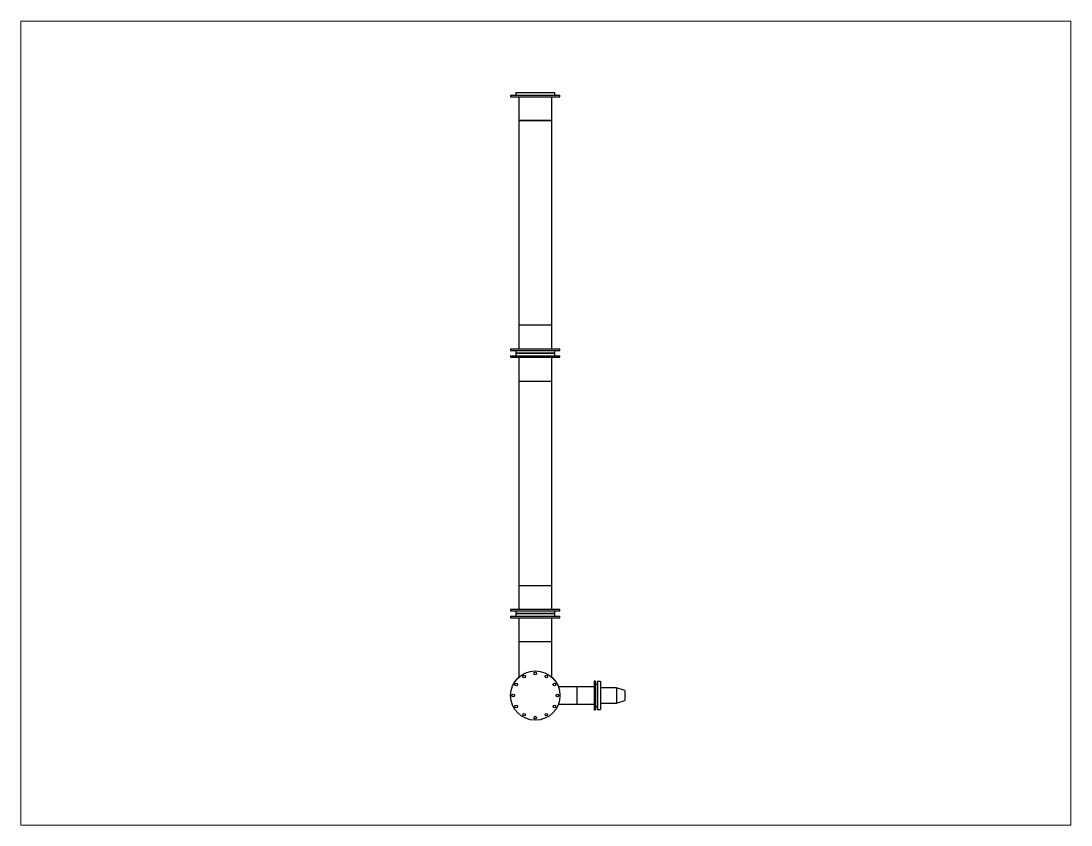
# Paper-space layout 'Side' of a CAD drawing. Header units: inches. Extents: x 1.07 to 9.6, y 0.82 to 7.35.
# The model-space entities are those that its viewports show. They can reach past a viewport. Long polylines and large blocks are cut down to what shows.
import ezdxf

# ---------------------------------------------------------------- set-up
doc = ezdxf.new("R2010")
doc.units = ezdxf.units.IN
doc.header["$MEASUREMENT"] = 0

msp = doc.modelspace()

# ---------------------------------------------------------------- linework, layer by layer
at = {"color": 7, "linetype": 'Continuous', "lineweight": 25}
for p, q in [((319.62, -76.21), (319.62, -77.21)), ((319.62, -76.21), (334.2, -76.21)), ((334.2, -76.21), (334.62, -76.21)), ((334.62, -77.21), (334.62, -76.21)), ((317.62, -77.21), (317.62, -77.83)), ((317.62, -77.21), (326.68, -77.21)), ((317.62, -77.83), (326.68, -77.83)), ((320.75, -77.83), (320.75, -87.01)), ((326.68, -77.21), (336.62, -77.21)), ((326.68, -77.83), (336.62, -77.83)), ((333.5, -87.01), (333.5, -77.83)), ((336.62, -77.83), (336.62, -77.21)), ((320.75, -87.01), (320.75, -165.75)), ((320.75, -87.01), (320.75, -87.01)), ((333.5, -87.01), (320.75, -87.01)), ((320.75, -87.01), (333.14, -87.01)), ((333.14, -87.01), (333.5, -87.01)), ((333.5, -165.75), (333.5, -87.01)), ((320.75, -165.75), (320.75, -174.92)), ((320.75, -165.75), (320.75, -165.75)), ((333.5, -165.75), (320.75, -165.75)), ((333.5, -165.75), (320.75, -165.75)), ((333.5, -174.92), (333.5, -165.75)), ((317.62, -174.92), (317.62, -175.55)), ((317.62, -174.92), (336.62, -174.92)), ((317.62, -175.55), (336.62, -175.55)), ((317.62, -177.55), (317.62, -178.17)), ((317.62, -177.55), (326.68, -177.55)), ((319.62, -175.55), (319.62, -176.55)), ((319.62, -176.55), (319.62, -177.55)), ((334.62, -176.55), (319.62, -176.55)), ((319.62, -176.55), (334.2, -176.55)), ((326.68, -177.55), (336.62, -177.55)), ((334.2, -176.55), (334.62, -176.55)), ((334.62, -176.55), (334.62, -175.55)), ((334.62, -177.55), (334.62, -176.55)), ((336.62, -175.55), (336.62, -174.92)), ((336.62, -178.17), (336.62, -177.55)), ((317.62, -178.17), (326.68, -178.17)), ((320.75, -178.17), (320.75, -187.35)), ((326.68, -178.17), (336.62, -178.17)), ((333.5, -187.35), (333.5, -178.17)), ((320.75, -187.35), (320.75, -266.09)), ((320.75, -187.35), (333.5, -187.35)), ((320.75, -187.35), (333.14, -187.35)), ((333.14, -187.35), (333.5, -187.35)), ((333.5, -266.09), (333.5, -187.35)), ((320.75, -266.09), (320.75, -275.26)), ((320.75, -266.09), (333.5, -266.09)), ((333.5, -275.26), (333.5, -266.09)), ((317.62, -275.26), (317.62, -275.89)), ((336.62, -275.26), (317.62, -275.26)), ((336.62, -275.89), (317.62, -275.89)), ((317.62, -277.89), (317.62, -278.51)), ((317.62, -277.89), (336.62, -277.89)), ((317.62, -278.51), (336.62, -278.51)), ((319.62, -275.89), (319.62, -276.89)), ((319.62, -276.89), (319.62, -277.89)), ((319.62, -276.89), (334.2, -276.89)), ((334.62, -276.89), (319.62, -276.89)), ((320.75, -278.51), (320.75, -287.69)), ((333.5, -287.69), (333.5, -278.51)), ((334.2, -276.89), (334.62, -276.89)), ((334.62, -276.89), (334.62, -275.89)), ((334.62, -277.89), (334.62, -276.89)), ((336.62, -275.89), (336.62, -275.26)), ((336.62, -278.51), (336.62, -277.89)), ((320.75, -287.69), (320.75, -301.39)), ((320.75, -287.69), (333.14, -287.69)), ((320.75, -287.69), (333.5, -287.69)), ((333.14, -287.69), (333.5, -287.69)), ((333.5, -301.39), (333.5, -287.69)), ((350.32, -302.94), (349.82, -302.94)), ((349.82, -302.94), (349.82, -313.94)), ((350.32, -302.94), (350.32, -313.94)), ((352.21, -303.01), (351.12, -303.01)), ((351.12, -303.01), (351.12, -310.52)), ((352.21, -303.01), (352.21, -310.52)), ((343.12, -305.13), (336.03, -305.13)), ((349.82, -305.13), (343.12, -305.13)), ((343.12, -305.13), (343.12, -311.75)), ((351.12, -304.19), (350.32, -304.19)), ((358.42, -305.51), (352.21, -305.51)), ((361.62, -306.46), (358.42, -305.51)), ((358.42, -305.51), (358.42, -309.56)), ((361.62, -306.46), (361.62, -309.19)), ((351.12, -310.52), (351.12, -313.87)), ((352.21, -310.52), (352.21, -313.87)), ((352.21, -311.36), (358.42, -311.36)), ((358.42, -309.56), (358.42, -311.36)), ((358.42, -311.36), (361.62, -310.41)), ((361.62, -309.19), (361.62, -310.41)), ((336.03, -311.75), (343.12, -311.75)), ((343.12, -311.75), (349.82, -311.75)), ((349.82, -313.94), (350.32, -313.94)), ((350.32, -312.69), (351.12, -312.69)), ((351.12, -313.87), (352.21, -313.87))]:
    msp.add_line(p, q, dxfattribs=at)
for centre, radius in [((327.12, -308.44), 9.5), ((322.87, -301.08), 0.5), ((327.12, -299.94), 0.5), ((331.37, -301.08), 0.5), ((319.76, -304.19), 0.5), ((334.48, -304.19), 0.5), ((318.62, -308.44), 0.5), ((335.62, -308.44), 0.5), ((319.76, -312.69), 0.5), ((322.87, -315.8), 0.5), ((331.37, -315.8), 0.5), ((334.48, -312.69), 0.5), ((327.12, -316.94), 0.5)]:
    msp.add_circle(centre, radius, dxfattribs=at)

psp = doc.layouts.new('Side')

# ---------------------------------------------------------------- viewports
at = {"layer": '0'}
psp.add_viewport(center=(5.3333, 4.0833), size=(8.5333, 6.533334), view_center_point=(331.2465, -203.4819), view_height=309.623774, dxfattribs=at)

doc.saveas('drawing.dxf')
